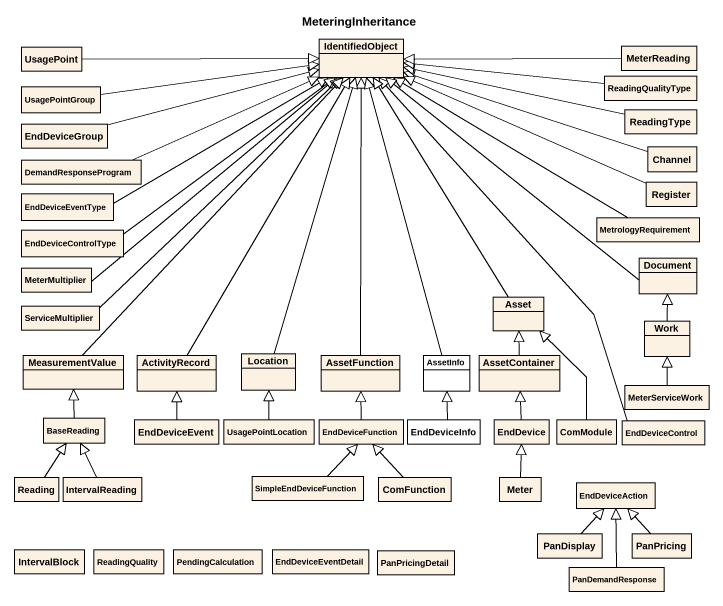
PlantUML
@startuml
title MeteringInheritance
hide circle
hide empty members
class UsagePoint
class IdentifiedObject
class MeterReading
class UsagePointGroup
class ReadingQualityType
class EndDeviceGroup
class ReadingType
class DemandResponseProgram
class Channel
class EndDeviceEventType
class Register
class EndDeviceControlType
class MetrologyRequirement
class MeterMultiplier
class Document
class ServiceMultiplier
class Asset
class Work
class MeasurementValue
class ActivityRecord
class Location
class AssetFunction
class AssetInfo #FFFFFF
class AssetContainer
class MeterServiceWork
class BaseReading
class EndDeviceEvent
class UsagePointLocation
class EndDeviceFunction
class EndDeviceInfo #FFFFFF
class EndDevice
class ComModule
class EndDeviceControl
class Reading
class IntervalReading
class SimpleEndDeviceFunction
class ComFunction
class Meter
class EndDeviceAction
class IntervalBlock
class ReadingQuality
class PendingCalculation
class EndDeviceEventDetail
class PanPricingDetail
class PanDisplay
class PanDemandResponse
class PanPricing
UsagePoint -right-|> IdentifiedObject
MeterReading -left-|> IdentifiedObject
UsagePointGroup -right-|> IdentifiedObject
ReadingQualityType -left-|> IdentifiedObject
EndDeviceGroup -right-|> IdentifiedObject
ReadingType -left-|> IdentifiedObject
DemandResponseProgram -right-|> IdentifiedObject
Channel -left-|> IdentifiedObject
EndDeviceEventType -right-|> IdentifiedObject
Register -left-|> IdentifiedObject
EndDeviceControlType -up-|> IdentifiedObject
MetrologyRequirement -left-|> IdentifiedObject
MeterMultiplier -up-|> IdentifiedObject
Document -up-|> IdentifiedObject
ServiceMultiplier -up-|> IdentifiedObject
Asset -up-|> IdentifiedObject
Work -up-|> Document
MeasurementValue -up-|> IdentifiedObject
ActivityRecord -up-|> IdentifiedObject
Location -up-|> IdentifiedObject
AssetFunction -up-|> IdentifiedObject
AssetInfo -up-|> IdentifiedObject
AssetContainer -up-|> Asset
MeterServiceWork -up-|> Work
BaseReading -up-|> MeasurementValue
EndDeviceEvent -up-|> ActivityRecord
UsagePointLocation -up-|> Location
EndDeviceFunction -up-|> AssetFunction
EndDeviceInfo -up-|> AssetInfo
EndDevice -up-|> AssetContainer
ComModule -up-|> Asset
EndDeviceControl -up-|> IdentifiedObject
Reading -up-|> BaseReading
IntervalReading -up-|> BaseReading
SimpleEndDeviceFunction -up-|> EndDeviceFunction
ComFunction -up-|> EndDeviceFunction
Meter -up-|> EndDevice
PanDisplay -up-|> EndDeviceAction
PanDemandResponse -up-|> EndDeviceAction
PanPricing -up-|> EndDeviceAction
@enduml
